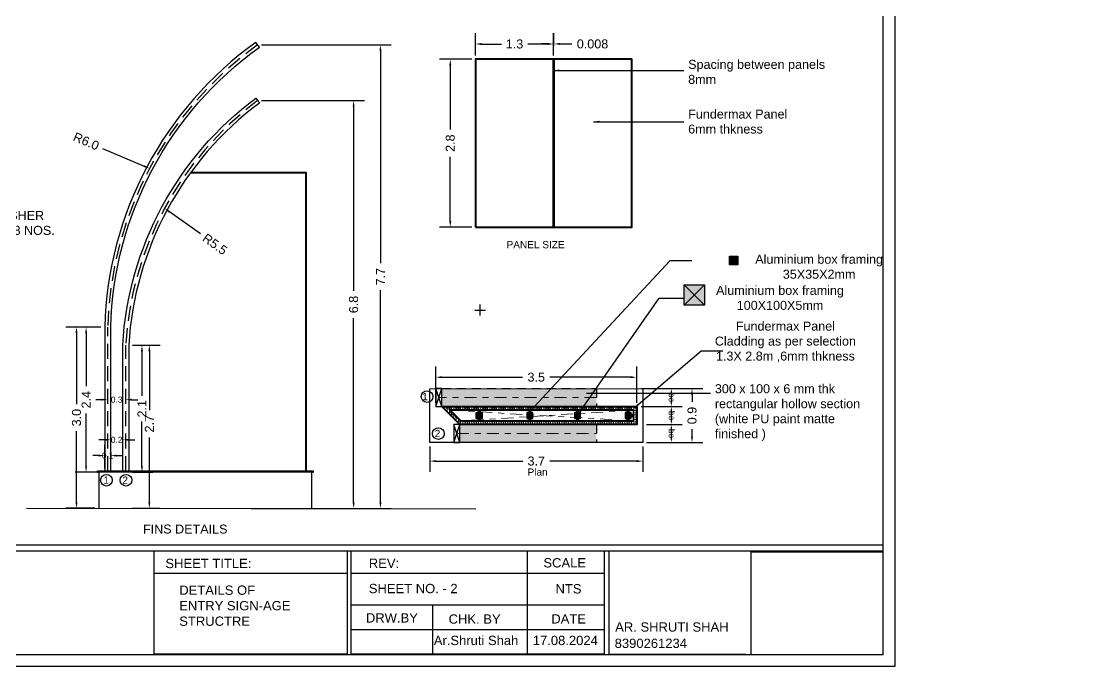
# Model space of a CAD drawing. Header units: metres. Extents: x 6 to 601, y -20 to 118.
# Drawn here: x 192.84 to 210.64, y 5.82 to 16.59 of the extents above; entities that cross this region are included whole.
import ezdxf
from ezdxf import colors
from ezdxf.entities.mleader import LeaderData, LeaderLine
from ezdxf.math import Vec2, Vec3

# ---------------------------------------------------------------- set-up
doc = ezdxf.new("R2010")
doc.units = ezdxf.units.M
doc.header["$MEASUREMENT"] = 0
doc.set_wipeout_variables(frame=1)
for name, pattern in [('ACAD_ISO02W100', [15, 12, -3]), ('DASHDOT', [1, 0.5, -0.25, 0, -0.25]), ('DASHED', [0.75, 0.5, -0.25]), ('HIDDEN', [0.375, 0.25, -0.125])]:
    doc.linetypes.add(name, pattern=pattern)
for name, color, linetype in [('DEFPOINT', 7, 'Continuous'), ('HATCH', 8, 'Continuous'), ('PEDESTAL', 240, 'HIDDEN'), ('ProfileEdges', 7, 'Continuous')]:
    doc.layers.add(name, color=color, linetype=linetype)
doc.layers.add('grid', color=8, linetype='ACAD_ISO02W100', lineweight=0)
doc.styles.add('AR', font='arial.ttf')
doc.styles.add('PDF Arial', font='arial.ttf')
doc.styles.get("Standard").update_dxf_attribs({"font": 'arial.ttf'})
doc.dimstyles.get("Standard").update_dxf_attribs({"dimtxt": 0.18, "dimasz": 0.18, "dimexe": 0.18, "dimexo": 0.0625, "dimgap": 0.09, "dimtad": 0, "dimdec": 4, "dimzin": 0, "dimdsep": 46, "dimtxsty": 'Standard', "dimcen": 0.09, "dimadec": 0, "dimazin": 0, "dimtfac": 1, "dimtdec": 4, "dimtofl": 0, "dimtmove": 0, "dimatfit": 3, "dimfxl": 1, "dimtolj": 1, "dimtzin": 0, "dimarcsym": 0})
picture_1 = doc.add_image_def('image6.jpeg', size_in_pixel=(1080, 842))

# ---------------------------------------------------------------- blocks, each defined once
blk = doc.blocks.new('*D267')
at = {"layer": 'Defpoints', "color": 0, "transparency": 16777216}
for p in [(203.1157132769657, 10.46100666449086), (203.1157121921059, 10.1610067662877), (203.6772141561121, 10.1610067662877)]:
    blk.add_point(p, dxfattribs=at)
at = {"layer": 'grid', "color": 0, "lineweight": -2, "transparency": 16777216}
for p, q in [((203.1782132769657, 10.46100666449086), (203.8572141561121, 10.46100666449086)), ((203.6772141561121, 10.41100666449086), (203.6772141561121, 10.2110067662877)), ((203.1782121921059, 10.1610067662877), (203.8572141561121, 10.1610067662877))]:
    blk.add_line(p, q, dxfattribs=at)
at = {"layer": 'grid', "color": 0, "transparency": 16777216}
for points in [[(203.6688808227788, 10.41100666449086), (203.6855474894455, 10.41100666449086), (203.6772141561121, 10.46100666449086)], [(203.6688808227788, 10.2110067662877), (203.6855474894455, 10.2110067662877), (203.6772141561121, 10.1610067662877)]]:
    blk.add_solid(points, dxfattribs=at)
at = {"layer": 'grid', "color": 0, "transparency": 16777216, "insert": (203.6772141561121, 10.31100671538922), "char_height": 0.1, "attachment_point": 5, "rotation": 90}
blk.add_mtext('\\A1;eq', dxfattribs=at)
blk = doc.blocks.new('*D268')
at = {"layer": 'Defpoints', "color": 0, "transparency": 16777216}
for p in [(203.202282033504, 10.16100645323234), (203.202282033504, 9.861006664492319), (203.6772141561121, 9.861006664492319)]:
    blk.add_point(p, dxfattribs=at)
at = {"layer": 'grid', "color": 0, "lineweight": -2, "transparency": 16777216}
for p, q in [((203.264782033504, 10.16100645323234), (203.8572141561121, 10.16100645323234)), ((203.6772141561121, 10.11100645323234), (203.6772141561121, 9.91100666449232)), ((203.264782033504, 9.861006664492319), (203.8572141561121, 9.861006664492319))]:
    blk.add_line(p, q, dxfattribs=at)
at = {"layer": 'grid', "color": 0, "transparency": 16777216}
for points in [[(203.6688808227788, 10.11100645323234), (203.6855474894455, 10.11100645323234), (203.6772141561121, 10.16100645323234)], [(203.6688808227788, 9.91100666449232), (203.6855474894455, 9.91100666449232), (203.6772141561121, 9.861006664492319)]]:
    blk.add_solid(points, dxfattribs=at)
at = {"layer": 'grid', "color": 0, "transparency": 16777216, "insert": (203.6772141561121, 10.01100655886227), "char_height": 0.1, "attachment_point": 5, "rotation": 90}
blk.add_mtext('\\A1;eq', dxfattribs=at)
blk = doc.blocks.new('*D269')
at = {"layer": 'Defpoints', "color": 0, "transparency": 16777216}
for p in [(203.202282033504, 9.861006664492319), (203.202282033504, 9.561006664491227), (203.6772141561121, 9.561006664491227)]:
    blk.add_point(p, dxfattribs=at)
at = {"layer": 'grid', "color": 0, "lineweight": -2, "transparency": 16777216}
for p, q in [((203.264782033504, 9.861006664492319), (203.8572141561121, 9.861006664492319)), ((203.6772141561121, 9.811006664492318), (203.6772141561121, 9.611006664491228)), ((203.264782033504, 9.561006664491227), (203.8572141561121, 9.561006664491227))]:
    blk.add_line(p, q, dxfattribs=at)
at = {"layer": 'grid', "color": 0, "transparency": 16777216}
for points in [[(203.6688808227788, 9.811006664492318), (203.6855474894455, 9.811006664492318), (203.6772141561121, 9.861006664492319)], [(203.6688808227788, 9.611006664491228), (203.6855474894455, 9.611006664491228), (203.6772141561121, 9.561006664491227)]]:
    blk.add_solid(points, dxfattribs=at)
at = {"layer": 'grid', "color": 0, "transparency": 16777216, "insert": (203.6772141561121, 9.711006664491714), "char_height": 0.1, "attachment_point": 5, "rotation": 90}
blk.add_mtext('\\A1;eq', dxfattribs=at)
blk = doc.blocks.new('*D270')
at = {"color": 0, "lineweight": -2, "transparency": 16777216}
for p, q in [((203.374274247666, 10.46100666449086), (204.203821992412, 10.46100666449087)), ((204.023821992412, 10.36100666449087), (204.023821992412, 10.23770516380892)), ((204.023821992412, 9.661006664491229), (204.023821992412, 9.784308165173176)), ((203.374274247666, 9.561006664491227), (204.203821992412, 9.561006664491229))]:
    blk.add_line(p, q, dxfattribs=at)
at = {"color": 0, "transparency": 16777216}
for points in [[(204.0071553257453, 10.36100666449087), (204.0404886590786, 10.36100666449087), (204.023821992412, 10.46100666449087)], [(204.0071553257453, 9.661006664491229), (204.0404886590786, 9.661006664491229), (204.023821992412, 9.561006664491229)]]:
    blk.add_solid(points, dxfattribs=at)
at = {"layer": 'Defpoints', "color": 0, "transparency": 16777216}
for p in [(203.311774247666, 10.46100666449086), (203.311774247666, 9.561006664491227), (204.023821992412, 9.561006664491229)]:
    blk.add_point(p, dxfattribs=at)
at = {"color": 0, "transparency": 16777216, "insert": (204.0238219924119, 10.01100666449099), "char_height": 0.15, "attachment_point": 5, "rotation": 90}
blk.add_mtext('\\A1;0.9', dxfattribs=at)
blk = doc.blocks.new('*D281')
at = {"color": 0, "lineweight": -2, "transparency": 16777216}
for p, q in [((200.4131689927393, 16.01837484796277), (200.4131689927393, 16.39020579022058)), ((201.7131689927393, 16.01837484796277), (201.7131689927393, 16.39020579022058)), ((200.5131689927393, 16.21020579022058), (200.8436839995606, 16.21020579022058)), ((201.6131689927393, 16.21020579022058), (201.282653985918, 16.21020579022058))]:
    blk.add_line(p, q, dxfattribs=at)
at = {"color": 0, "transparency": 16777216}
for points in [[(200.5131689927393, 16.22687245688725), (200.5131689927393, 16.19353912355392), (200.4131689927393, 16.21020579022058)], [(201.6131689927393, 16.22687245688725), (201.6131689927393, 16.19353912355392), (201.7131689927393, 16.21020579022058)]]:
    blk.add_solid(points, dxfattribs=at)
at = {"layer": 'Defpoints', "color": 0, "transparency": 16777216}
for p in [(201.7131689927393, 16.21020579022058), (200.4131689927393, 15.95587484796277), (201.7131689927393, 15.95587484796277)]:
    blk.add_point(p, dxfattribs=at)
at = {"color": 0, "transparency": 16777216, "insert": (201.0631689927393, 16.21020579022058), "char_height": 0.15, "attachment_point": 5}
blk.add_mtext('\\A1;1.3', dxfattribs=at)
blk = doc.blocks.new('*D282')
at = {"color": 0, "lineweight": -2, "transparency": 16777216}
for p, q in [((200.3506689927394, 15.95587484796278), (199.8118979004257, 15.95587484796278)), ((199.9918979004258, 15.85587484796278), (199.9918979004258, 14.78385233773085)), ((199.9918979004258, 13.25587484796277), (199.9918979004258, 14.3278973581947)), ((200.3506689927394, 13.15587484796277), (199.8118979004257, 13.15587484796277))]:
    blk.add_line(p, q, dxfattribs=at)
at = {"color": 0, "transparency": 16777216}
for points in [[(199.9752312337591, 15.85587484796278), (200.0085645670924, 15.85587484796278), (199.9918979004258, 15.95587484796278)], [(199.9752312337591, 13.25587484796277), (200.0085645670924, 13.25587484796277), (199.9918979004258, 13.15587484796277)]]:
    blk.add_solid(points, dxfattribs=at)
at = {"layer": 'Defpoints', "color": 0, "transparency": 16777216}
for p in [(200.4131689927394, 15.95587484796278), (199.9918979004258, 13.15587484796277), (200.4131689927394, 13.15587484796277)]:
    blk.add_point(p, dxfattribs=at)
at = {"color": 0, "transparency": 16777216, "insert": (199.9918979004257, 14.55587484796271), "char_height": 0.15, "attachment_point": 5, "rotation": 90}
blk.add_mtext('\\A1;2.8', dxfattribs=at)
blk = doc.blocks.new('*D271')
at = {"color": 0, "lineweight": -2, "transparency": 16777216}
for p, q in [((201.7131689927393, 16.1720432353058), (201.7131689927393, 16.39113602867888)), ((201.7211689927394, 16.1720432353058), (201.7211689927394, 16.39113602867888)), ((201.6131689927393, 16.21113602867888), (201.5131689927393, 16.21113602867888)), ((201.8211689927394, 16.21113602867888), (202.0211689927393, 16.21113602867888))]:
    blk.add_line(p, q, dxfattribs=at)
at = {"color": 0, "transparency": 16777216}
for points in [[(201.6131689927393, 16.22780269534555), (201.6131689927393, 16.19446936201221), (201.7131689927393, 16.21113602867888)], [(201.8211689927394, 16.22780269534555), (201.8211689927394, 16.19446936201221), (201.7211689927394, 16.21113602867888)]]:
    blk.add_solid(points, dxfattribs=at)
at = {"layer": 'Defpoints', "color": 0, "transparency": 16777216}
for p in [(201.7211689927394, 16.21113602867888), (201.7131689927393, 16.1095432353058), (201.7211689927394, 16.1095432353058)]:
    blk.add_point(p, dxfattribs=at)
at = {"color": 0, "transparency": 16777216, "insert": (202.3644091018799, 16.21113602867888), "char_height": 0.15, "width": 1.087100901377994, "attachment_point": 5}
blk.add_mtext('\\A1;0.008', dxfattribs=at)
blk = doc.blocks.new('*D272')
at = {"color": 0, "lineweight": -2, "transparency": 16777216}
for p, q in [((194.1656349938356, 11.48670392385086), (193.577847727142, 11.48670392385086)), ((193.757847727142, 11.38670392385086), (193.757847727142, 10.20260089182311)), ((193.757847727142, 8.564498856223052), (193.757847727142, 9.750124766311512)), ((194.0656575515695, 8.464498856223052), (193.577847727142, 8.464498856223052))]:
    blk.add_line(p, q, dxfattribs=at)
at = {"color": 0, "transparency": 16777216}
for points in [[(193.7411810604754, 11.38670392385086), (193.7745143938087, 11.38670392385086), (193.757847727142, 11.48670392385086)], [(193.7411810604754, 8.564498856223052), (193.7745143938087, 8.564498856223052), (193.757847727142, 8.464498856223052)]]:
    blk.add_solid(points, dxfattribs=at)
at = {"layer": 'Defpoints', "color": 0, "transparency": 16777216}
for p in [(194.2281349938356, 11.48670392385086), (193.757847727142, 8.464498856223052), (194.1281575515695, 8.464498856223052)]:
    blk.add_point(p, dxfattribs=at)
at = {"color": 0, "transparency": 16777216, "insert": (193.757847727142, 9.976362829067252), "char_height": 0.15, "attachment_point": 5, "rotation": 90}
blk.add_mtext('\\A1;3.0', dxfattribs=at)
blk = doc.blocks.new('*D273')
at = {"color": 0, "lineweight": -2, "transparency": 16777216}
for p, q in [((194.2781349938355, 10.33852173428368), (194.2781349938355, 10.45602173428368)), ((194.5781349938355, 10.33852173428368), (194.5781349938355, 10.45602173428368)), ((194.1781349938355, 10.27602173428368), (194.0781349938355, 10.27602173428368)), ((194.6781349938355, 10.27602173428368), (194.7781349938355, 10.27602173428368))]:
    blk.add_line(p, q, dxfattribs=at)
at = {"color": 0, "transparency": 16777216}
for points in [[(194.1781349938355, 10.29268840095035), (194.1781349938355, 10.25935506761702), (194.2781349938355, 10.27602173428368)], [(194.6781349938355, 10.29268840095035), (194.6781349938355, 10.25935506761702), (194.5781349938355, 10.27602173428368)]]:
    blk.add_solid(points, dxfattribs=at)
at = {"layer": 'Defpoints', "color": 0, "transparency": 16777216}
for p in [(194.2781349938355, 10.27602173428368), (194.2781349938355, 10.27602173428368), (194.5781349938355, 10.27602173428368)]:
    blk.add_point(p, dxfattribs=at)
at = {"color": 0, "transparency": 16777216, "insert": (194.4281349938355, 10.27602173428368), "char_height": 0.1, "attachment_point": 5}
blk.add_mtext('\\A1;0.3', dxfattribs=at)
blk = doc.blocks.new('*D274')
at = {"color": 0, "lineweight": -2, "transparency": 16777216}
for p, q in [((194.2281349938355, 9.128521734283686), (194.2281349938355, 9.522802202303408)), ((194.3281349938355, 9.128521734283686), (194.3281349938355, 9.522802202303408)), ((194.1281349938355, 9.342802202303409), (194.0281349938355, 9.342802202303409)), ((194.4281349938355, 9.342802202303409), (194.5281349938355, 9.342802202303409))]:
    blk.add_line(p, q, dxfattribs=at)
at = {"color": 0, "transparency": 16777216}
for points in [[(194.1281349938355, 9.359468868970076), (194.1281349938355, 9.326135535636741), (194.2281349938355, 9.342802202303409)], [(194.4281349938355, 9.359468868970076), (194.4281349938355, 9.326135535636741), (194.3281349938355, 9.342802202303409)]]:
    blk.add_solid(points, dxfattribs=at)
at = {"layer": 'Defpoints', "color": 0, "transparency": 16777216}
for p in [(194.2281349938355, 9.342802202303409), (194.2281349938355, 9.066021734283686), (194.3281349938355, 9.066021734283686)]:
    blk.add_point(p, dxfattribs=at)
at = {"color": 0, "transparency": 16777216, "insert": (194.2781349938355, 9.342802202303409), "char_height": 0.1, "attachment_point": 5}
blk.add_mtext('\\A1;0.1', dxfattribs=at)
blk = doc.blocks.new('*D275')
at = {"color": 0, "lineweight": -2, "transparency": 16777216}
for p, q in [((194.3281349938355, 9.585302202303394), (194.3281349938355, 9.786324262733478)), ((194.5281349938355, 9.585302202303394), (194.5281349938355, 9.786324262733478)), ((194.2281349938355, 9.606324262733478), (194.1281349938355, 9.606324262733478)), ((194.6281349938355, 9.606324262733478), (194.7281349938355, 9.606324262733478))]:
    blk.add_line(p, q, dxfattribs=at)
at = {"color": 0, "transparency": 16777216}
for points in [[(194.2281349938355, 9.622990929400146), (194.2281349938355, 9.589657596066811), (194.3281349938355, 9.606324262733478)], [(194.6281349938355, 9.622990929400146), (194.6281349938355, 9.589657596066811), (194.5281349938355, 9.606324262733478)]]:
    blk.add_solid(points, dxfattribs=at)
at = {"layer": 'Defpoints', "color": 0, "transparency": 16777216}
for p in [(194.3281349938355, 9.606324262733478), (194.3281349938355, 9.522802202303394), (194.5281349938355, 9.522802202303394)]:
    blk.add_point(p, dxfattribs=at)
at = {"color": 0, "transparency": 16777216, "insert": (194.4281349938355, 9.606324262733478), "char_height": 0.1, "attachment_point": 5}
blk.add_mtext('\\A1;0.2', dxfattribs=at)
blk = doc.blocks.new('*D283')
at = {"color": 0, "lineweight": -2, "transparency": 16777216}
for p, q in [((196.8406349938356, 16.19651519997482), (199.0071056282488, 16.19651519997482)), ((198.8271056282487, 16.09651519997482), (198.8271056282487, 12.55477139859982)), ((198.8271056282487, 8.561165387129263), (198.8271056282487, 12.10290918850432)), ((196.8308685206892, 8.461165387129263), (199.0071056282488, 8.461165387129263))]:
    blk.add_line(p, q, dxfattribs=at)
at = {"color": 0, "transparency": 16777216}
for points in [[(198.8104389615821, 16.09651519997482), (198.8437722949154, 16.09651519997482), (198.8271056282487, 16.19651519997482)], [(198.8104389615821, 8.561165387129263), (198.8437722949154, 8.561165387129263), (198.8271056282487, 8.461165387129263)]]:
    blk.add_solid(points, dxfattribs=at)
at = {"layer": 'Defpoints', "color": 0, "transparency": 16777216}
for p in [(196.7781349938356, 16.19651519997482), (196.7683685206892, 8.461165387129263), (198.8271056282487, 8.461165387129263)]:
    blk.add_point(p, dxfattribs=at)
at = {"color": 0, "transparency": 16777216, "insert": (198.8271056282487, 12.32884029355201), "char_height": 0.15, "attachment_point": 5, "rotation": 90}
blk.add_mtext('\\A1;7.7', dxfattribs=at)
blk = doc.blocks.new('*D284')
at = {"color": 0, "lineweight": -2, "transparency": 16777216}
for p, q in [((196.8406349938356, 15.2660217342837), (198.5594746261317, 15.2660217342837)), ((198.3794746261317, 15.1660217342837), (198.3794746261317, 12.09070133696844)), ((198.3794746261317, 8.561165387129263), (198.3794746261317, 11.63648578444457)), ((196.8308685206892, 8.461165387129263), (198.5594746261317, 8.461165387129263))]:
    blk.add_line(p, q, dxfattribs=at)
at = {"color": 0, "transparency": 16777216}
for points in [[(198.362807959465, 15.1660217342837), (198.3961412927983, 15.1660217342837), (198.3794746261317, 15.2660217342837)], [(198.362807959465, 8.561165387129263), (198.3961412927983, 8.561165387129263), (198.3794746261317, 8.461165387129263)]]:
    blk.add_solid(points, dxfattribs=at)
at = {"layer": 'Defpoints', "color": 0, "transparency": 16777216}
for p in [(196.7781349938356, 15.2660217342837), (196.7683685206892, 8.461165387129263), (198.3794746261317, 8.461165387129263)]:
    blk.add_point(p, dxfattribs=at)
at = {"color": 0, "transparency": 16777216, "insert": (198.3794746261316, 11.86359356070645), "char_height": 0.15, "attachment_point": 5, "rotation": 90}
blk.add_mtext('\\A1;6.8', dxfattribs=at)
blk = doc.blocks.new('*D280')
at = {"color": 0, "lineweight": -2, "transparency": 16777216}
for p, q in [((194.6906349938357, 11.18452931528068), (195.1528854501926, 11.18452931528068)), ((194.9728854501926, 11.08452931528068), (194.9728854501926, 10.10222927368076)), ((194.9728854501926, 8.563871933308615), (194.9728854501926, 9.64658125185266)), ((194.687199954968, 8.463871933308615), (195.1528854501926, 8.463871933308615))]:
    blk.add_line(p, q, dxfattribs=at)
at = {"color": 0, "transparency": 16777216}
for points in [[(194.9562187835259, 11.08452931528068), (194.9895521168593, 11.08452931528068), (194.9728854501926, 11.18452931528068)], [(194.9562187835259, 8.563871933308615), (194.9895521168593, 8.563871933308615), (194.9728854501926, 8.463871933308615)]]:
    blk.add_solid(points, dxfattribs=at)
at = {"layer": 'Defpoints', "color": 0, "transparency": 16777216}
for p in [(194.6281349938357, 11.18452931528068), (194.624699954968, 8.463871933308615), (194.9728854501926, 8.463871933308615)]:
    blk.add_point(p, dxfattribs=at)
at = {"color": 0, "transparency": 16777216, "insert": (194.9728854501925, 9.874405262766656), "char_height": 0.15, "attachment_point": 5, "rotation": 90}
blk.add_mtext('\\A1;2.7', dxfattribs=at)
blk = doc.blocks.new('*D276')
at = {"color": 0, "lineweight": -2, "transparency": 16777216}
for p, q in [((194.1933899025596, 14.46966326206126), (194.8840254308955, 14.17372076386268)), ((200.4000357908711, 11.77150332385362), (200.5800357908711, 11.77150332385362)), ((200.4900357908711, 11.68150332385365), (200.4900357908711, 11.86150332385364))]:
    blk.add_line(p, q, dxfattribs=at)
at = {"color": 0, "transparency": 16777216}
blk.add_solid([(194.8905899250448, 14.18904020230998), (194.8774609367461, 14.15840132541537), (194.9759420615794, 14.13433379896657)], dxfattribs=at)
at = {"layer": 'Defpoints', "color": 0, "transparency": 16777216}
for p in [(194.9759420615794, 14.13433379896657), (200.490035790871, 11.77150332385364)]:
    blk.add_point(p, dxfattribs=at)
at = {"color": 0, "transparency": 16777216, "insert": (193.9194175251601, 14.58706247840391), "char_height": 0.15, "attachment_point": 5, "rotation": 336.80450440668244}
blk.add_mtext('\\A1;R6.0', dxfattribs=at)
blk = doc.blocks.new('*D277')
at = {"color": 0, "lineweight": -2, "transparency": 16777216}
blk.add_line((195.8235308870722, 13.04346538828163), (195.3087095202892, 13.4110034727439), dxfattribs=at)
at = {"color": 0, "transparency": 16777216}
blk.add_solid([(195.3183934828083, 13.42456808286384), (195.2990255577701, 13.39743886262396), (195.2273218595695, 13.46910724785856)], dxfattribs=at)
at = {"layer": 'Defpoints', "color": 0, "transparency": 16777216}
for p in [(195.2273218595695, 13.46910724785856), (199.7036431991529, 10.27339961655203)]:
    blk.add_point(p, dxfattribs=at)
at = {"color": 0, "transparency": 16777216, "insert": (196.0667861691953, 12.86980208253054), "char_height": 0.15, "attachment_point": 5, "rotation": 324.4764343268074}
blk.add_mtext('\\A1;R5.5', dxfattribs=at)
blk = doc.blocks.new('*D288')
at = {"color": 0, "lineweight": -2, "transparency": 16777216}
for p, q in [((194.1656349938356, 11.48670392385086), (193.7376614391862, 11.48670392385086)), ((193.9176614391862, 11.38670392385086), (193.9176614391862, 10.5028130956829)), ((193.9176614391862, 9.16388816110293), (193.9176614391862, 10.04777898927089)), ((194.1656349938356, 9.06388816110293), (193.7376614391862, 9.06388816110293))]:
    blk.add_line(p, q, dxfattribs=at)
at = {"color": 0, "transparency": 16777216}
for points in [[(193.9009947725195, 11.38670392385086), (193.9343281058529, 11.38670392385086), (193.9176614391862, 11.48670392385086)], [(193.9009947725195, 9.16388816110293), (193.9343281058529, 9.16388816110293), (193.9176614391862, 9.06388816110293)]]:
    blk.add_solid(points, dxfattribs=at)
at = {"layer": 'Defpoints', "color": 0, "transparency": 16777216}
for p in [(193.9176614391862, 11.48670392385086), (194.2281349938356, 11.48670392385086), (194.2281349938356, 9.06388816110293)]:
    blk.add_point(p, dxfattribs=at)
at = {"color": 0, "transparency": 16777216, "insert": (193.9176614391862, 10.27529604247684), "char_height": 0.15, "attachment_point": 5, "rotation": 90}
blk.add_mtext('\\A1;2.4', dxfattribs=at)
blk = doc.blocks.new('*D289')
at = {"color": 0, "lineweight": -2, "transparency": 16777216}
for p, q in [((194.6906349938357, 11.18452931528067), (195.0297806868794, 11.18452931528067)), ((194.8497806868794, 11.08452931528067), (194.8497806868794, 10.33755457720956)), ((194.8497806868794, 9.16388816110293), (194.8497806868794, 9.910862899174093)), ((194.6906349938357, 9.06388816110293), (195.0297806868794, 9.06388816110293))]:
    blk.add_line(p, q, dxfattribs=at)
at = {"color": 0, "transparency": 16777216}
for points in [[(194.8331140202127, 11.08452931528067), (194.8664473535461, 11.08452931528067), (194.8497806868794, 11.18452931528067)], [(194.8331140202127, 9.16388816110293), (194.8664473535461, 9.16388816110293), (194.8497806868794, 9.06388816110293)]]:
    blk.add_solid(points, dxfattribs=at)
at = {"layer": 'Defpoints', "color": 0, "transparency": 16777216}
for p in [(194.6281349938357, 11.18452931528067), (194.6281349938357, 9.06388816110293), (194.8497806868794, 9.06388816110293)]:
    blk.add_point(p, dxfattribs=at)
at = {"color": 0, "transparency": 16777216, "insert": (194.8497806868793, 10.12420873819177), "char_height": 0.15, "attachment_point": 5, "rotation": 90}
blk.add_mtext('\\A1;2.1', dxfattribs=at)
blk = doc.blocks.new('35x35')
at = {"true_color": 0x642165, "transparency": 33554666}
h = blk.add_hatch(color=219, dxfattribs=at)
h.dxf.hatch_style = 1
h.paths.add_polyline_path([(98.74687333591058, 6.78273073457126), (98.71187333591058, 6.78273073457126), (98.71187333591058, 6.74773073457126), (98.74687333591058, 6.74773073457126)])
for p, q in [((98.74687333591058, 6.78273073457126), (98.71187333591058, 6.74773073457126)), ((98.71187333591058, 6.78273073457126), (98.74687333591058, 6.74773073457126))]:
    blk.add_line(p, q)
blk.add_lwpolyline([(98.71187333591058, 6.78273073457126), (98.74687333591058, 6.78273073457126), (98.74687333591058, 6.74773073457126), (98.71187333591058, 6.74773073457126)], close=True)
blk = doc.blocks.new('100x100')
at = {"true_color": 0x4554a5, "transparency": 33554666}
h = blk.add_hatch(color=175, dxfattribs=at)
h.dxf.hatch_style = 1
h.paths.add_polyline_path([(98.84172092974345, 6.638474459096983), (98.74172092974345, 6.638474459096983), (98.74172092974345, 6.538474459096983), (98.84172092974345, 6.538474459096983)])
for p, q in [((98.84172092974345, 6.638474459096983), (98.74172092974345, 6.538474459096983)), ((98.74172092974345, 6.638474459096983), (98.84172092974345, 6.538474459096983))]:
    blk.add_line(p, q)
blk.add_lwpolyline([(98.74172092974345, 6.638474459096983), (98.84172092974345, 6.638474459096983), (98.84172092974345, 6.538474459096983), (98.74172092974345, 6.538474459096983)], close=True)
blk = doc.blocks.new('*D278')
at = {"color": 0, "lineweight": -2, "transparency": 16777216}
for p, q in [((199.7493142912676, 10.22350661359444), (199.7493142728334, 10.83069234423385)), ((203.1022820316061, 10.22350671539055), (203.1022820131719, 10.83069244602995)), ((199.8493142782982, 10.65069234726985), (201.1987415318236, 10.65069238823846)), ((203.0022820186367, 10.65069244299395), (201.6528547651114, 10.65069240202534))]:
    blk.add_line(p, q, dxfattribs=at)
at = {"color": 0, "transparency": 16777216}
for points in [[(199.8493142777922, 10.66735901393652), (199.8493142788042, 10.63402568060318), (199.7493142782982, 10.65069234423385)], [(203.0022820181308, 10.66735910966062), (203.0022820191427, 10.63402577632729), (203.1022820186367, 10.65069244602995)]]:
    blk.add_solid(points, dxfattribs=at)
at = {"layer": 'Defpoints', "color": 0, "transparency": 16777216}
for p in [(199.7493142782982, 10.65069234423385), (199.7493142931651, 10.16100661359444), (203.1022820335036, 10.16100671539055)]:
    blk.add_point(p, dxfattribs=at)
at = {"color": 0, "transparency": 16777216, "insert": (201.4257981484675, 10.6506923951319), "char_height": 0.15, "attachment_point": 5, "rotation": 1.7394999081662939e-06}
blk.add_mtext('\\A1;3.5', dxfattribs=at)
blk = doc.blocks.new('*D279')
at = {"color": 0, "lineweight": -2, "transparency": 16777216}
for p, q in [((199.6493142931647, 9.496802567820787), (199.6493142931647, 9.07121449671672)), ((203.2022820335039, 9.496802567820787), (203.2022820335039, 9.07121449671672)), ((199.7493142931647, 9.25121449671672), (201.1993043024885, 9.25121449671672)), ((203.1022820335039, 9.25121449671672), (201.6522920241802, 9.25121449671672))]:
    blk.add_line(p, q, dxfattribs=at)
at = {"color": 0, "transparency": 16777216}
for points in [[(199.7493142931647, 9.267881163383388), (199.7493142931647, 9.234547830050053), (199.6493142931647, 9.25121449671672)], [(203.1022820335039, 9.267881163383388), (203.1022820335039, 9.234547830050053), (203.2022820335039, 9.25121449671672)]]:
    blk.add_solid(points, dxfattribs=at)
at = {"layer": 'Defpoints', "color": 0, "transparency": 16777216}
for p in [(199.6493142931647, 9.559302567820787), (203.2022820335039, 9.559302567820787), (203.2022820335039, 9.25121449671672)]:
    blk.add_point(p, dxfattribs=at)
at = {"color": 0, "transparency": 16777216, "insert": (201.4257981633343, 9.25121449671672), "char_height": 0.15, "attachment_point": 5}
blk.add_mtext('\\A1;3.7', dxfattribs=at)

msp = doc.modelspace()

# ---------------------------------------------------------------- hatches: boundary and pattern name
at = {"lineweight": 0, "true_color": 0xc7c8ca, "transparency": 33554559}
h = msp.add_hatch(color=9, dxfattribs=at)
h.dxf.hatch_style = 1
h.paths.add_polyline_path([(202.4292200907128, 10.31100661359408), (202.4292200907128, 10.46100661359554), (199.8493142931654, 10.46100661359554), (199.8493142931654, 10.31100661359408)])
h.paths.add_polyline_path([(202.4292200907128, 10.16100661359445), (202.4292200907128, 10.31100661359408), (199.8493142931654, 10.31100661359408), (199.8493142931654, 10.16100661359445)])
at = {"lineweight": 0, "true_color": 0x636466, "transparency": 33554559}
h = msp.add_hatch(dxfattribs=at)
h.set_pattern_fill('ANSI38', color=251, scale=0.3, angle=45)
h.set_pattern_definition([(90, (-10246.06020516859, -10910.95384701914), (-0.03750000000000001, 0), []), (180, (-10246.06020516859, -10910.95384701914), (-0.07500000000000001, -0.03749999999999999), [0.09375, -0.05624999999999999])])
h.paths.add_polyline_path([(203.1022820335036, 10.16100671539055), (202.4292200907128, 10.16100645028921), (199.8493142931654, 10.16100661359445), (200.1493086989192, 9.861006613595173), (203.1022820335036, 9.861006613595173)])
h.paths.add_polyline_path([(203.0500674668272, 9.911006613594445), (200.1700196501276, 9.911006613594445), (199.9700241325079, 10.11100586069545), (203.0500674668272, 10.11100668993998)], flags=16)
h.paths.add_polyline_path([(203.0409762058659, 9.921006613594663), (200.1741618403682, 9.921006613594663), (199.9941659375124, 10.10100587298432), (203.0409762058659, 10.10100668485023)], flags=0)
at = {"lineweight": 0, "true_color": 0xc7c8ca, "transparency": 33554559}
h = msp.add_hatch(color=9, dxfattribs=at)
h.dxf.hatch_style = 1
edge = h.paths.add_edge_path()
edge.add_line((200.30633827201, 9.861006613595173), (202.4292200907128, 9.861006613595173))
edge.add_line((202.4292200907128, 9.861006613595173), (202.4292200907128, 9.711006613593717))
edge.add_line((202.4292200907128, 9.711006613593717), (200.3664682872984, 9.711006613593717))
edge.add_arc((200.1493086989192, 9.711006613593717), 0.2171595883800705, 359.9999999999831, 403.6884178243488)
edge = h.paths.add_edge_path()
edge.add_line((200.3664682872984, 9.711006613593717), (202.4292200907128, 9.711006613593717))
edge.add_line((202.4292200907128, 9.711006613593717), (202.4292200907128, 9.561006613594081))
edge.add_line((202.4292200907128, 9.561006613592262), (200.30633827201, 9.561006613592262))
edge.add_arc((200.1493086989192, 9.711006613593717), 0.2171595883800703, 316.3115821757822, 360.0000000000066)
edge = h.paths.add_edge_path()
edge.add_line((200.1493086989192, 9.861006613595173), (200.30633827201, 9.861006613595173))
edge.add_arc((200.1493086989192, 9.711006613593717), 0.2171595883800727, 359.9999999999831, 403.68841782434873, ccw=False)
edge.add_line((200.3664682872984, 9.711006613593717), (200.1493086989192, 9.711006613593717))
edge.add_line((200.1493086989192, 9.711006613593717), (200.1493086989192, 9.861006613595173))
edge = h.paths.add_edge_path()
edge.add_line((200.1493086989192, 9.711006613593717), (200.3664682872984, 9.711006613593717))
edge.add_arc((200.1493086989192, 9.711006613593717), 0.2171595883800705, 316.31158217578223, 360.00000000000654, ccw=False)
edge.add_line((200.30633827201, 9.561006613594081), (200.1493086989192, 9.561006613594081))
edge.add_line((200.1493086989192, 9.561006613594081), (200.1493086989192, 9.711006613593717))

# ---------------------------------------------------------------- linework, layer by layer
for p, q in [((199.7493142931651, 10.16100661359445), (199.8493142931654, 10.46100661359372)), ((199.8493142931654, 10.16100661359445), (199.7493142931651, 10.46100661359372)), ((200.0493086989188, 9.561006613594081), (200.1493086989192, 9.861006613593354)), ((200.1493086989192, 9.561006613594081), (200.0493086989188, 9.861006613593354)), ((194.1081575515699, 9.083888161102927), (194.1281575515699, 9.083888161102927)), ((197.7011319797111, 9.083888161102927), (194.1281575515699, 9.083888161102927)), ((194.1281575515699, 9.063888161102927), (194.1081575515699, 9.063888161102927)), ((197.7011319797111, 9.063888161102927), (194.1281575515699, 9.063888161102927)), ((207.2080093078562, 7.84602367702426), (184.1467941007244, 7.84602367702426)), ((207.2080093078562, 7.746023677024261), (184.1467941007244, 7.746023677024261))]:
    msp.add_line(p, q)
at = {"color": 252, "linetype": 'DASHDOT', "lineweight": 20, "ltscale": 0.4, "true_color": 0x939598}
for p, q in [((202.4292200907128, 10.31100661359408), (199.7993142931662, 10.31100661359408)), ((199.9941659375124, 10.10100587298432), (203.0409762058659, 9.921006613594663)), ((203.0409762058659, 10.10100668485023), (200.1741618403682, 9.921006613594663)), ((200.0993086989181, 9.711006613593717), (202.4292200907128, 9.711006613593717))]:
    msp.add_line(p, q, dxfattribs=at)
at = {"lineweight": 30}
for points in [[(199.7493142931651, 10.16100661359445), (199.8493142931654, 10.16100661359445), (199.8493142931654, 10.46100661359372), (199.7493142931651, 10.46100661359372), (199.7493142931651, 10.16100661359445)], [(200.0493086989188, 9.561006613594081), (200.1493086989192, 9.561006613594081), (200.1493086989192, 9.861006613593354), (200.0493086989188, 9.861006613593354), (200.0493086989188, 9.561006613594081)]]:
    msp.add_lwpolyline(points, dxfattribs=at)
at = {"linetype": 'DASHED', "ltscale": 0.3}
for points in [[(199.8493142931654, 10.46100661359554), (202.4292200907128, 10.46100661359554), (202.4292200907128, 10.16100661359445), (199.8493142931654, 10.16100661359445)], [(200.1493086989192, 9.861006613595173), (202.4292200907128, 9.861006613593354), (202.4292200907128, 9.561006613592262), (200.1493086989192, 9.561006613594081)]]:
    msp.add_lwpolyline(points, dxfattribs=at)
for points in [[(199.9700241325079, 10.11100586069545), (203.0500674668272, 10.11100668993998), (203.0500674668272, 9.911006613594445), (200.1700196501276, 9.911006613594445)], [(199.9941659375124, 10.10100587298432), (203.0409762058659, 10.10100668485023), (203.0409762058659, 9.921006613594663), (200.1741618403682, 9.921006613594663)]]:
    msp.add_lwpolyline(points, close=True)
for centre in [(199.6044658502849, 10.32778249208234), (199.7926644781016, 9.710677560369668), (194.2571443632138, 8.932279024624393), (194.5839501007864, 8.932279024624393)]:
    msp.add_circle(centre, 0.09742578797283351)
for centre, start, end in [((194.1081575515699, 9.073888161102925), 90, 270), ((197.7011319797111, 9.073888161102925), 270, 90)]:
    msp.add_arc(centre, 0.009999999999999787, start, end)
at = {"layer": 'DEFPOINT'}
for points in [[(198.2708770302898, 7.746023677024261), (198.2708770302898, 6.027926110668501), (195.0515014621145, 6.027926110668501), (195.0515014621145, 7.746023677024261)], [(202.5578860850031, 6.027926110668501), (198.3394911530921, 6.027926110668501), (198.3394911530921, 7.746023677024261)], [(207.2080093078562, 7.737263557772436), (207.2080093078562, 6.019165991416676), (202.634733559471, 6.027926110668501)]]:
    msp.add_lwpolyline(points, dxfattribs=at)
at = {"layer": 'HATCH', "color": 7, "lineweight": 25}
for points in [[(201.2789199166403, 6.027926110668501), (201.2789199166403, 6.854040217822495), (201.2789199166403, 7.746023677024261)], [(202.5578860850031, 7.746023677024261), (202.5578860850031, 6.027926110668501)], [(202.634733559471, 7.746023677024261), (202.634733559471, 6.027926110668501)], [(195.0515014621145, 7.380996560869513), (198.2708770302898, 7.380996560869513)], [(198.3394911530921, 7.380996560869513), (202.5578860850031, 7.380996560869513)], [(198.3394911530921, 6.854040217822495), (202.5578860850031, 6.854040217822495)], [(199.6925617405215, 6.854040217822495), (199.6925617405215, 6.027926110668501)], [(202.5578860850031, 6.436866351184372), (198.3394911530921, 6.436866351184372)]]:
    msp.add_lwpolyline(points, dxfattribs=at)
at = {"layer": 'PEDESTAL', "linetype": 'Continuous', "ltscale": 0.5}
msp.add_lwpolyline([(199.6493142931647, 10.45930256782406), (203.2022820335039, 10.4610066644945), (203.2022820335039, 9.561006664491224), (199.6493142931647, 9.559302567820787)], close=True, dxfattribs=at)
at = {"layer": 'PEDESTAL', "linetype": 'Continuous', "lineweight": 30, "ltscale": 0.5, "transparency": 33554687}
msp.add_lwpolyline([(197.6811273698153, 8.460012958990283), (197.6811319797111, 9.063888161102927), (194.1281575515699, 9.063888161102927), (194.1281575515699, 8.464498856223049)], close=True, dxfattribs=at)
at = {"layer": 'ProfileEdges', "lineweight": 30}
msp.add_line((192.921990868394, 8.466021734283686), (200.4174907492934, 8.456558090094745), dxfattribs=at)
at = {"layer": 'ProfileEdges', "color": 32, "lineweight": 40, "true_color": 0xcd6928}
for points in [[(195.6620796072107, 14.06449885621977), (197.5811094219749, 14.06449885621977), (197.5811094219749, 9.083888161102927)], [(199.8493142931654, 10.16100661359445), (203.1022820335036, 10.16100671539055), (203.1022820335036, 9.861006613595173), (200.1493086989192, 9.861006613595173), (199.8493142931654, 10.16100661359445)]]:
    msp.add_lwpolyline(points, dxfattribs=at)

# ---------------------------------------------------------------- block references
for name, p, xscale, yscale, zscale in [('35x35', (-196.241378834251, -14.87672691545968), 4.061210517956158, 4.061210517956158, 4.061210517956158), ('100x100', (-131.6805754275646, -10.36605811036581), 3.398507423780016, 3.398507423780016, 3.398507423780016)]:
    msp.add_blockref(name, p, dxfattribs=dict(xscale=xscale, yscale=yscale, zscale=zscale))
for name, p in [('100x100', (101.6824740476644, 3.422532190125466)), ('35x35', (101.7448216414973, 3.313275914651189)), ('35x35', (101.7448216414973, 3.178275914651188))]:
    msp.add_blockref(name, p)
at = {"xscale": -1}
for name, p in [('100x100', (300.109842983304, 3.422532190125466)), ('35x35', (300.0474953894712, 3.313275914651189)), ('100x100', (300.9037700594567, 3.422532190125466)), ('35x35', (300.8414224656239, 3.313275914651189)), ('100x100', (301.7476971356094, 3.422532190125466)), ('35x35', (301.6853495417766, 3.313275914651189)), ('35x35', (301.7528495417766, 3.245775914651187)), ('35x35', (300.0474953894712, 3.178275914651188)), ('35x35', (300.8414224656239, 3.178275914651188)), ('35x35', (301.6853495417766, 3.178275914651188))]:
    msp.add_blockref(name, p, dxfattribs=at)

# ---------------------------------------------------------------- texts
at = {"layer": 'HATCH', "color": 7, "style": 'PDF Arial'}
for s, p in [('M20 WASHER', (191.8325229561733, 13.27483854515174)), ('BOLTS 28 NOS.', (191.8468360608267, 13.02559310201957))]:
    msp.add_text(s, height=0.15, dxfattribs=at).set_placement(p)
at = {"layer": 'HATCH', "color": 7, "attachment_point": 7, "style": 'PDF Arial'}
for s, insert, char_height, width in [('PANEL SIZE', (200.9304609376308, 12.80096227931801), 0.12, 1.763939092630203), ('Plan', (201.2805341616658, 9.006193791297065), 0.12, 1.763939092630203), ('SHEET NO. - 2', (198.6330386888954, 7.045136610222091), 0.1552037262678297, 1.564427146418441)]:
    msp.add_mtext(s, dxfattribs=dict(at, insert=insert, char_height=char_height, width=width))
at = {"layer": 'HATCH', "color": 7, "char_height": 0.1552037262678297, "attachment_point": 7, "style": 'PDF Arial'}
for s, insert in [('SHEET TITLE:', (195.2408028469549, 7.463327789722228)), ('REV:', (198.6330386888954, 7.468832911475453)), ('SCALE', (201.5450277501504, 7.474338079002059)), ('DETAILS OF ^JENTRY SIGN-AGE^JSTRUCTRE ', (195.4715436559613, 6.500283386984988)), ('NTS', (201.7468748696239, 7.040558185405069)), ('DRW.BY', (198.5845647877556, 6.557373008191235)), ('CHK. BY', (199.9641417103039, 6.535810792748253)), ('DATE', (201.6767680378184, 6.541104235037638)), ('AR. SHRUTI SHAH', (202.7420575216711, 6.403324404704946)), ('Ar.Shruti Shah    17.08.2024', (199.7171359400637, 6.178926919709321)), ('8390261234', (202.7338151573996, 6.131330209845975))]:
    msp.add_mtext(s, dxfattribs=dict(at, insert=insert))
at = {"layer": 'ProfileEdges', "style": 'AR'}
for s, width, heights, insert, char_height, attachment_point in [('\\pxqc;Aluminium box framing ^J35X35X2mm', 2.764322786391403, [0], (204.761461322914, 12.69417839890423), 0.15, 1), ('\\pxqc;Aluminium box framing ^J100X100X5mm', 2.764322786391403, [0.4057298772169168], (204.1090807768472, 12.17485082544556), 0.15, 1), ('\\pxqc;Fundermax Panel Cladding as per selection^J1.3X 2.8m ,6mm thkness', 2.495080113051245, [0.9761567654268822], (204.3338220119559, 11.5785625109755), 0.15, 1), ('300 x 100 x 6 mm thk rectangular hollow section   (white PU paint matte finished )', 2.764322786391403, [0], (204.4047974365346, 10.53382091110682), 0.15, 1), ('1', 2.826833377745672, [0], (199.61505067241, 10.38700194048624), 0.12, 3), ('2', 2.826833377745672, [0], (199.8255273516368, 9.771814339972416), 0.12, 3), ('1', 2.826833377745672, [0], (194.2994809453939, 8.994994032129114), 0.12, 3), ('2', 2.826833377745672, [0], (194.6168129743209, 8.993415804226686), 0.12, 3), ('\\pxql;FINS DETAILS', 1.478882916071598, [0.2088663404868796], (196.345812658159, 8.19251283130859), 0.15, 3)]:
    msp.add_mtext_dynamic_manual_height_columns(s, width=width, gutter_width=1, heights=heights, dxfattribs=dict(at, insert=insert, char_height=char_height, attachment_point=attachment_point))

# ---------------------------------------------------------------- dimensions: what is measured, and where the dimension line sits
at = {"color": 251, "true_color": 0x636466}
dim = msp.add_radius_dim(center=(199.7036431991529, 10.27339961655203), mpoint=(195.2273218595695, 13.46910724785856), dimstyle='Standard', override={"dimtxt": 0.15, "dimasz": 0.1, "dimdec": 1, "dimtdec": 1}, dxfattribs=at)
dim.commit()
dim.dimension.update_dxf_attribs({"geometry": '*D277', "text_midpoint": (196.0667861691953, 12.86980208253054), "dimtype": 164})
for base, p1, p2, angle, override, picture, middle, dimtype in [((193.757847727142, 8.464498856223052), (194.2281349938355, 11.48670392385085), (194.1281575515694, 8.464498856223049), 90, {"dimtxt": 0.15, "dimasz": 0.1, "dimdec": 1, "dimtdec": 1}, '*D272', (193.757847727142, 9.976362829067252), 160), ((194.9728854501926, 8.463871933308615), (194.6281349938355, 11.18452931528068), (194.6246999549679, 8.463871933308612), 90, {"dimtxt": 0.15, "dimasz": 0.1, "dimdec": 1, "dimtdec": 1}, '*D280', (194.9728854501925, 9.874405262766656), 160), ((194.8497806868794, 9.06388816110293), (194.6281349938355, 11.18452931528066), (194.6281349938355, 9.063888161102927), 90, {"dimtxt": 0.15, "dimasz": 0.1, "dimdec": 1, "dimtdec": 1}, '*D289', (194.8497806868793, 10.12420873819177), 160), ((194.2781349938355, 10.27602173428368), (194.5781349938355, 10.27602173428368), (194.2781349938355, 10.27602173428368), 180, {"dimtxt": 0.1, "dimasz": 0.1, "dimdec": 1, "dimtdec": 1}, '*D273', (194.4281349938355, 10.27602173428368), 161), ((194.3281349938355, 9.606324262733478), (194.5281349938355, 9.522802202303394), (194.3281349938355, 9.522802202303394), 180, {"dimtxt": 0.1, "dimasz": 0.1, "dimdec": 1, "dimtdec": 1}, '*D275', (194.4281349938355, 9.606324262733478), 161), ((194.2281349938355, 9.342802202303409), (194.3281349938355, 9.066021734283686), (194.2281349938355, 9.066021734283686), 180, {"dimtxt": 0.1, "dimasz": 0.1, "dimdec": 1, "dimtdec": 1}, '*D274', (194.2781349938355, 9.342802202303409), 161)]:
    dim = msp.add_linear_dim(base=base, p1=p1, p2=p2, angle=angle, dimstyle='Standard', override=override, dxfattribs=at)
    dim.commit()
    dim.dimension.update_dxf_attribs({"geometry": picture, "text_midpoint": middle, "dimtype": dimtype})
for base, p1, p2, picture, middle in [((193.9176614391862, 11.48670392385086), (194.2281349938355, 9.063888161102927), (194.2281349938355, 11.48670392385085), '*D288', (193.9176614391862, 10.27529604247684)), ((204.023821992412, 9.561006664491229), (203.3117742476659, 10.46100666449086), (203.3117742476659, 9.561006664491224), '*D270', (204.0238219924119, 10.01100666449099))]:
    dim = msp.add_linear_dim(base=base, p1=p1, p2=p2, angle=90, dimstyle='Standard', override={"dimtxt": 0.15, "dimasz": 0.1, "dimdec": 1, "dimtdec": 1}, dxfattribs=at)
    dim.commit()
    dim.dimension.update_dxf_attribs({"geometry": picture, "text_midpoint": middle})
dim = msp.add_aligned_dim(p1=(203.1022820335036, 10.16100671539055), p2=(199.7493142931651, 10.16100661359445), distance=-0.4896857306393996, text='3.5', dimstyle='Standard', override={"dimtxt": 0.15, "dimasz": 0.1, "dimdec": 1, "dimtdec": 1}, dxfattribs=at)
dim.commit()
dim.dimension.update_dxf_attribs({"geometry": '*D278', "text_midpoint": (201.4257981484675, 10.6506923951319)})
dim = msp.add_linear_dim(base=(203.2022820335039, 9.25121449671672), p1=(199.6493142931647, 9.559302567820787), p2=(203.2022820335039, 9.559302567820787), text='3.7', dimstyle='Standard', override={"dimtxt": 0.15, "dimasz": 0.1, "dimdec": 1, "dimtdec": 1}, dxfattribs=at)
dim.commit()
dim.dimension.update_dxf_attribs({"geometry": '*D279', "text_midpoint": (201.4257981633343, 9.25121449671672)})
at = {"layer": 'grid'}
for base, p1, p2, picture, middle in [((203.6772141561121, 10.1610067662877), (203.1157132769656, 10.46100666449086), (203.1157121921058, 10.16100676628769), '*D267', (203.6772141561121, 10.31100671538922)), ((203.6772141561121, 9.861006664492319), (203.2022820335039, 10.16100645323234), (203.2022820335039, 9.861006664492315), '*D268', (203.6772141561121, 10.01100655886227)), ((203.6772141561121, 9.561006664491227), (203.2022820335039, 9.861006664492315), (203.2022820335039, 9.561006664491224), '*D269', (203.6772141561121, 9.711006664491714))]:
    dim = msp.add_linear_dim(base=base, p1=p1, p2=p2, angle=90, text='eq', dimstyle='Standard', override={"dimtxt": 0.1, "dimasz": 0.05, "dimdec": 1, "dimtdec": 1}, dxfattribs=at)
    dim.commit()
    dim.dimension.update_dxf_attribs({"geometry": picture, "text_midpoint": middle, "dimtype": 160})

# ---------------------------------------------------------------- pictures from other files: only their frames are drawn
image = msp.add_image(picture_1, insert=(205.0093254098481, 6.021135218056203), size_in_units=(2.1986838980081247, 1.7141591130767047))
image.dxf.flags = 7

# ---------------------------------------------------------------- leaders
msp.add_leader([(202.2644905368012, 10.38322973353996), (204.33452764361, 10.38322973353996)], dimstyle='Standard', override={"dimtxt": 0.1, "dimasz": 0.1, "dimgap": 0.09, "dimtad": 0, "dimdec": 1, "dimtdec": 1}, dxfattribs=at)
ml = msp.add_multileader_mtext('Standard', dxfattribs=at)
ml.set_content('', color=256)
ml.set_leader_properties()
ml.build(insert=Vec2(0, 0))
ml.multileader.update_dxf_attribs({"dogleg_length": 0.36, "arrow_head_size": 0.1})
ctx = ml.context
ctx.base_point, ctx.char_height, ctx.arrow_head_size, ctx.landing_gap_size, ctx.plane_origin = Vec3(204.0183858364596, 12.59829930018139), 0.18, 0.1, 0.09, Vec3(203.4532484976627, 12.40047414361211)
notes = []
notes.append((ctx, [(1, (1, 1, 0), (203.6583858364596, 12.59829930018139), (1, 0), 0.36, [(0, [(201.3181220535606, 10.07850664922245)], 0, [])])]))
ctx.mtext.insert, ctx.mtext.flow_direction = Vec3(204.1083858364596, 12.68829930018139), 5
ml = msp.add_multileader_mtext('Standard', dxfattribs=at)
ml.set_content('', color=256)
ml.set_leader_properties()
ml.build(insert=Vec2(0, 0))
ml.multileader.update_dxf_attribs({"dogleg_length": 0.36, "arrow_head_size": 0.1})
ctx = ml.context
ctx.base_point, ctx.char_height, ctx.arrow_head_size, ctx.landing_gap_size, ctx.plane_origin = Vec3(203.8938961889831, 11.97035449420485), 0.18, 0.1, 0.09, Vec3(203.2695176785043, 11.77252933763557)
notes.append((ctx, [(1, (1, 1, 0), (203.4746550173013, 11.97035449420485), (1, 0), 0.4192411716818049, [(0, [(202.1120491297133, 10.01100664922244)], 0, [])])]))
ctx.mtext.insert, ctx.mtext.flow_direction = Vec3(203.9838961889831, 12.06035449420485), 5
ml = msp.add_multileader_mtext('Standard', dxfattribs=at)
ml.set_content('', color=256)
ml.set_leader_properties()
ml.build(insert=Vec2(0, 0))
ml.multileader.update_dxf_attribs({"dogleg_length": 0.36, "arrow_head_size": 0.1})
ctx = ml.context
ctx.base_point, ctx.char_height, ctx.arrow_head_size, ctx.landing_gap_size, ctx.plane_origin = Vec3(204.5389593507529, 11.09354319278353), 0.18, 0.1, 0.09, Vec3(204.3338220119559, 10.89571803621424)
notes.append((ctx, [(1, (1, 1, 0), (204.1789593507529, 11.09354319278353), (1, 0), 0.36, [(0, [(203.0500674668272, 10.12857586845296)], 0, [])])]))
ctx.mtext.insert, ctx.mtext.flow_direction = Vec3(204.6289593507529, 11.18354319278352), 5
for ctx, leaders in notes:
    for number, flags, end, landing, length, lines in leaders:
        leader = LeaderData()
        leader.index, (leader.has_last_leader_line, leader.has_dogleg_vector, leader.attachment_direction) = number, flags
        leader.last_leader_point, leader.dogleg_vector, leader.dogleg_length = Vec3(end), Vec3(landing), length
        for number, points, colour, breaks in lines:
            line = LeaderLine()
            line.index, line.vertices, line.color, line.breaks = number, Vec3.list(points), colors.encode_raw_color(colour), breaks
            leader.lines.append(line)
        ctx.leaders.append(leader)

# ---------------------------------------------------------------- wipeouts: each hides what was drawn before it
at = {"color": 7, "true_color": 0xffffff}
msp.add_wipeout([(135.75898104191674, 61.04336691328692), (165.2783606311245, 61.83045508680823), (165.61413977986402, 58.437016854101785), (165.61413977986402, 53.736769111905645), (173.55317026065867, 53.736769111905645), (173.55317026065867, 58.437016854101785), (210.63883053880113, 24.331238054091877), (128.8519966129769, 14.566200411027985)], dxfattribs=at).dxf.layer = 'DEFPOINT'

# ---------------------------------------------------------------- next in the draw order: linework, layer by layer
for points in [[(183.9467941007244, 22.6958883331136), (207.4080093078562, 22.6958883331136), (207.4080093078562, 5.821135218056202), (183.9467941007244, 5.821135218056201)], [(184.1467941007244, 22.49588833311361), (207.2080093078562, 22.49588833311361), (207.2080093078562, 6.021135218056203), (184.1467941007244, 6.021135218056201)]]:
    msp.add_lwpolyline(points, close=True)
at = {"lineweight": 30}
for points in [[(194.3281349938355, 9.083888161102927), (194.3281349938355, 11.48533669528694, -0.2344220221815113), (196.8072795552686, 16.15588769034313), (196.7489904324024, 16.23714270960649, 0.2344821333770125), (194.2281349938355, 11.48670392385085), (194.2281349938355, 9.083888161102927)], [(194.5281349938355, 9.083888161102927), (194.5281349938355, 11.18750737885262, -0.2210573389115187), (196.7482236020425, 15.30608803734501), (196.8080463856286, 15.22595543122237, 0.2209153558967165), (194.6281349938355, 11.18452931528066), (194.6281349938355, 9.083888161102927)]]:
    msp.add_lwpolyline(points, format="xyb", dxfattribs=at)
at = {"layer": 'grid', "linetype": 'HIDDEN', "lineweight": 30}
for points in [[(194.2781349938355, 9.083888161102927), (194.2781349938355, 11.48602173428369, -0.234452265469862), (196.7781349938355, 16.19651519997477)], [(194.5781349938355, 9.083888161102927), (194.5781349938355, 11.18602173428368, -0.2209868305225694), (196.7781349938356, 15.26602173428377)]]:
    msp.add_lwpolyline(points, format="xyb", dxfattribs=at)
at = {"layer": 'ProfileEdges', "color": 32, "lineweight": 40, "true_color": 0xcd6928}
for points in [[(200.4131689927393, 13.15587484796276), (201.7131689927393, 13.15587484796276), (201.7131689927393, 15.95587484796277), (200.4131689927393, 15.95587484796277)], [(201.7211689927394, 13.15587484796276), (203.0211689927394, 13.15587484796276), (203.0211689927394, 15.95587484796277), (201.7211689927394, 15.95587484796277)]]:
    msp.add_lwpolyline(points, close=True, dxfattribs=at)

# ---------------------------------------------------------------- next in the draw order: texts
at = {"layer": 'ProfileEdges', "char_height": 0.15, "attachment_point": 1, "style": 'AR'}
for s, insert in [('Spacing between panels\\P8mm', (203.9595529122412, 15.9452775878766)), ('Fundermax Panel\\P6mm thkness', (203.9595529122412, 15.11627683821519))]:
    msp.add_mtext_dynamic_manual_height_columns(s, width=2.764322786391403, gutter_width=1, heights=[0], dxfattribs=dict(at, insert=insert))

# ---------------------------------------------------------------- next in the draw order: dimensions: what is measured, and where the dimension line sits
at = {"color": 251, "true_color": 0x636466}
dim = msp.add_linear_dim(base=(201.7131689927393, 16.21020579022058), p1=(200.4131689927393, 15.95587484796277), p2=(201.7131689927393, 15.95587484796277), dimstyle='Standard', override={"dimtxt": 0.15, "dimasz": 0.1, "dimdec": 1, "dimtdec": 1}, dxfattribs=at)
dim.commit()
dim.dimension.update_dxf_attribs({"geometry": '*D281', "text_midpoint": (201.0631689927393, 16.21020579022058)})
dim = msp.add_linear_dim(base=(201.7211689927394, 16.21113602867888), p1=(201.7131689927393, 16.1095432353058), p2=(201.7211689927394, 16.1095432353058), angle=0, text='0.008', dimstyle='Standard', override={"dimtxt": 0.15, "dimasz": 0.1, "dimdec": 1, "dimtdec": 1}, dxfattribs=at)
dim.commit()
dim.dimension.update_dxf_attribs({"geometry": '*D271', "text_midpoint": (202.3644091018799, 16.21113602867888), "dimtype": 161})
for base, p1, picture, middle in [((198.8271056282487, 8.461165387129263), (196.7781349938355, 16.19651519997481), '*D283', (198.8271056282487, 12.32884029355201)), ((198.3794746261317, 8.461165387129263), (196.7781349938355, 15.26602173428369), '*D284', (198.3794746261316, 11.86359356070645))]:
    dim = msp.add_linear_dim(base=base, p1=p1, p2=(196.7683685206891, 8.46116538712926), angle=90, dimstyle='Standard', override={"dimtxt": 0.15, "dimasz": 0.1, "dimdec": 1, "dimtdec": 1}, dxfattribs=at)
    dim.commit()
    dim.dimension.update_dxf_attribs({"geometry": picture, "text_midpoint": middle, "dimtype": 160})
dim = msp.add_linear_dim(base=(199.9918979004258, 13.15587484796277), p1=(200.4131689927393, 15.95587484796277), p2=(200.4131689927393, 13.15587484796276), angle=90, dimstyle='Standard', override={"dimtxt": 0.15, "dimasz": 0.1, "dimdec": 1, "dimtdec": 1}, dxfattribs=at)
dim.commit()
dim.dimension.update_dxf_attribs({"geometry": '*D282', "text_midpoint": (199.9918979004257, 14.55587484796271)})
dim = msp.add_radius_dim(center=(200.490035790871, 11.77150332385364), mpoint=(194.9759420615794, 14.13433379896657), dimstyle='Standard', override={"dimtxt": 0.15, "dimasz": 0.1, "dimdec": 1, "dimtdec": 1}, dxfattribs=at)
dim.commit()
dim.dimension.update_dxf_attribs({"geometry": '*D276', "text_midpoint": (193.9194175251601, 14.58706247840391), "dimtype": 164})

# ---------------------------------------------------------------- next in the draw order: leaders
for points in [[(201.7162319362978, 15.76857549974397), (203.8892831193166, 15.76857549974397)], [(202.3793497652985, 14.9139604663485), (203.8892831193166, 14.9139604663485)]]:
    msp.add_leader(points, dimstyle='Standard', override={"dimtxt": 0.15, "dimasz": 0.1, "dimdec": 1, "dimtdec": 1}, dxfattribs=at)

doc.saveas('drawing.dxf')
